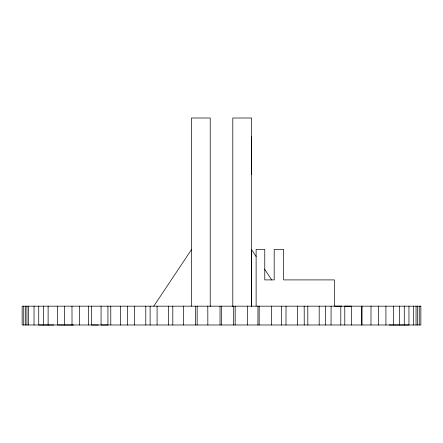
<?xml version="1.0" encoding="UTF-8"?>
<svg xmlns="http://www.w3.org/2000/svg" width="443" height="443" viewBox="0 0 443 443"><rect width="100%" height="100%" fill="white"/><g stroke="black" fill="none" stroke-linecap="round" stroke-linejoin="round"><path stroke-width="0.66" d="M23.75 324.985L23.761 306.168M34.022 324.985L34.045 306.168M416.043 324.985L416.049 306.168M134.445 324.985L134.495 306.168M183.502 324.985L183.557 306.168M233.677 324.985L233.727 306.168M235.15 324.985L235.2 306.168M257.92 324.985L257.97 306.168M259.149 324.985L259.199 306.168M281.543 324.985L281.593 306.168M285.984 324.985L286.034 306.168M325.323 324.985L325.361 306.168M331.048 324.985L331.087 306.168M362.025 324.985L362.053 306.168M370.979 324.985L371.012 306.168M210.757 306.168L210.586 306.484L210.419 306.168M153.765 306.168L191.393 249.719M335.063 306.168L341.941 306.174M53.808 324.985L38.724 324.985L38.724 306.168M73.499 324.985L57.656 324.985L57.629 306.168M98.274 324.985L91.402 324.985L91.369 306.168M389.192 324.985L408.944 324.985L408.955 306.168M256.12 256.497L251.607 249.719L251.607 306.168L251.607 118.01L232.791 118.01L232.791 306.168M264.526 269.106L271.753 279.943M232.243 306.168L232.414 306.484M351.676 324.985L351.637 306.168L344.765 306.168L344.804 324.985M307.785 306.168L307.835 324.985M304.186 306.168L304.236 324.985M207.8 306.168L207.85 324.985M110.767 306.168L110.805 324.985M419.239 306.168L419.25 324.985M399.597 306.168L399.625 324.985M385.897 306.168L385.931 324.985M71.987 306.168L72.021 324.985M43.403 306.168L43.42 324.985M26.951 306.168L26.957 324.985M417.644 306.168L417.644 324.985M413.673 306.168L413.673 324.985M404.276 306.168L404.276 324.985M393.406 306.168L393.406 324.985M378.455 306.168L378.455 324.985M361.422 306.168L361.422 324.985M340.789 306.168L340.789 324.985M334.393 306.168L334.393 279.904L283.592 279.904L283.592 249.42L274.184 249.42L274.184 279.904L264.776 279.904L264.776 249.42L256.12 249.42L256.12 306.168M319.181 306.168L319.181 324.985M297.331 306.168L297.331 324.985M271.426 306.168L271.426 324.985M251.607 136.826L251.607 174.459M247.321 306.168L247.321 324.985M221.5 306.168L221.5 324.985M220.027 306.168L220.027 324.985M210.209 306.168L210.209 118.01L191.393 118.01L191.393 306.168M197.152 306.168L197.152 324.985M195.679 306.168L195.679 324.985M172.803 306.168L172.803 324.985M168.478 306.168L168.478 324.985M157.088 306.168L157.088 324.985M150.111 306.168L150.111 324.985M145.791 306.168L145.791 324.985M127.423 306.168L127.423 324.985M120.551 306.168L120.551 324.985M107.937 306.168L107.937 324.985L101.065 324.985L101.065 306.168M88.45 306.168L88.45 324.985M79.496 306.168L79.496 324.985M64.545 306.168L64.545 324.985M48.121 306.168L48.121 324.985M28.562 306.168L28.562 324.985M25.356 306.168L25.356 324.985M420.85 306.168L22.15 306.168L22.15 324.985L420.85 324.985L420.85 306.168"/></g></svg>
